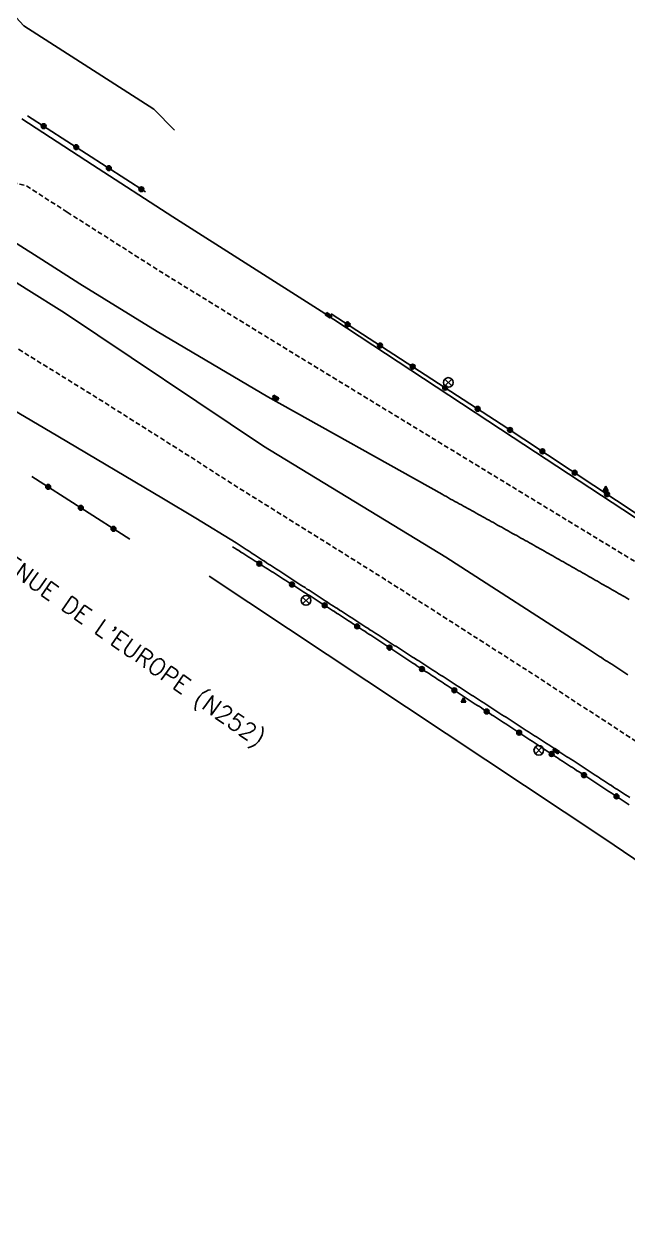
# Model space of a CAD drawing. Header units: millimetres. Extents: x 146603 to 147000, y 145000 to 146000.
# Drawn here: x 146710.5 to 146772.8, y 145455.9 to 145580.3 of the extents above; entities that cross this region are included whole.
import ezdxf
from ezdxf.enums import TextEntityAlignment as Align

# ---------------------------------------------------------------- set-up
doc = ezdxf.new("R2010")
doc.units = ezdxf.units.MM
doc.linetypes.add('DASHED', pattern=[0.75, 0.5, -0.25])
doc.layers.get('0').update_dxf_attribs({"linetype": 'CONTINUOUS'})
for name, color, linetype in [('W0001', 6, 'DASHED'), ('W0008', 7, 'CONTINUOUS'), ('W0302', 3, 'CONTINUOUS'), ('W0322', 7, 'CONTINUOUS'), ('W0400', 7, 'CONTINUOUS'), ('W0469', 7, 'CONTINUOUS'), ('W0851', 7, 'CONTINUOUS'), ('W0989', 7, 'CONTINUOUS')]:
    doc.layers.add(name, color=color, linetype=linetype)
doc.styles.get("Standard").update_dxf_attribs({"font": 'romans.shx', "width": 0.85})

# ---------------------------------------------------------------- blocks, each defined once
blk = doc.blocks.new('t322o')
at = {"color": 0, "linetype": 'Continuous'}
for radius in [0.25, 0.15]:
    blk.add_circle((0, 0), radius, dxfattribs=at)
blk = doc.blocks.new('T400')
for p, q in [((-0.15, 0.3), (0.15, 0.3)), ((-0.15, -0.25), (-0.15, 0.3)), ((-0.15, 0.15), (0.15, 0.15)), ((-0.15, 0), (0.15, 0)), ((0.15, 0.3), (0.15, -0.25)), ((-0.15, -0.15), (0.15, -0.15)), ((-0.15, -0.25), (-0.15, -0.3)), ((-0.15, -0.3), (0.15, -0.3)), ((0.15, -0.3), (0.15, -0.25))]:
    blk.add_line(p, q)
blk = doc.blocks.new('T851')
for p, q in [((-0.25, -0.15), (0, 0.32)), ((0, 0.32), (0.25, -0.15)), ((-0.25, -0.15), (0.25, -0.15))]:
    blk.add_line(p, q)
for major_axis in [(-0.106, 0.106), (-0.0354, 0.0354), (-0.0236, 0.0236)]:
    blk.add_ellipse((0, 0), major_axis=major_axis, ratio=1, start_param=3.926991, end_param=10.210176)
blk = doc.blocks.new('T469')
at = {"color": 0, "linetype": 'Continuous', "flags": 128}
for points in [[(-0.35, 0.35), (0.35, -0.35)], [(-0.35, -0.35), (0.35, 0.35)]]:
    blk.add_lwpolyline(points, dxfattribs=at)
at = {"color": 0, "linetype": 'Continuous'}
blk.add_circle((0, 0), 0.5, dxfattribs=at)

msp = doc.modelspace()

# ---------------------------------------------------------------- linework, layer by layer
at = {"layer": 'W0001', "flags": 128}
for points in [[(146714.9, 145560.92), (146710.6, 145563.69), (146701.28, 145565.65), (146696.88, 145568.55), (146694.65, 145570.55), (146693.11, 145572.46), (146691.75, 145574.07), (146688.75, 145578.33)], [(146714.9, 145560.92), (146724.94, 145554.52), (146735.19, 145548.21), (146738.35, 145546.27), (146761.41, 145532.19), (146774.7, 145524.09), (146784.8, 145517.78), (146792.59, 145512.64), (146802.53, 145505.46), (146810.69, 145499.32), (146818.86, 145493.13), (146826.23, 145487.66), (146834.69, 145481.59), (146880.26, 145448.49), (146904.77, 145430.26), (146927.27, 145413.09), (146944.16, 145399.93), (146958.38, 145388.56), (146973.74, 145376.12), (146987.79, 145364.62), (146999.88, 145354.6), (147000, 145354.47)], [(146707.97, 145547.94), (146718.01, 145541.72), (146727.45, 145535.75), (146731.66, 145533.03), (146747.75, 145522.96), (146762.31, 145513.63), (146780.42, 145501.8), (146803.62, 145486.04), (146821.35, 145473.88), (146838.75, 145461.58), (146858.15, 145447.62), (146875.23, 145435.06), (146889.27, 145424.64), (146903.97, 145413.6), (146918.15, 145402.7), (146933.24, 145390.94), (146951.24, 145376.69), (146968.38, 145362.75), (146981.19, 145352.26), (146988.79, 145345.98), (146998.14, 145339.83), (147000, 145338.11)]]:
    msp.add_lwpolyline(points, dxfattribs=at)
at = {"layer": 'W0008', "flags": 128}
for points in [[(146710.23, 145570.56), (146717.51, 145565.82)], [(146698.01, 145565.1), (146712.29, 145556.03)], [(146717.51, 145565.82), (146725.79, 145560.43), (146741.09, 145550.69), (146760.9, 145537.66), (146774.52, 145528.69)], [(146710.67, 145553), (146710.67, 145553), (146698.49, 145560.68)], [(146772.87, 145520.93), (146772.65, 145521.05), (146772.43, 145521.18), (146772.22, 145521.3), (146772, 145521.43), (146771.78, 145521.55), (146771.56, 145521.68), (146771.34, 145521.8), (146771.13, 145521.93), (146770.91, 145522.05), (146770.69, 145522.18), (146770.47, 145522.3), (146770.25, 145522.43), (146770.03, 145522.55), (146769.82, 145522.68), (146769.6, 145522.8), (146769.38, 145522.93), (146769.16, 145523.05), (146768.94, 145523.18), (146768.72, 145523.3), (146768.5, 145523.43), (146768.29, 145523.55), (146768.07, 145523.67), (146767.85, 145523.8), (146767.63, 145523.92), (146767.41, 145524.05), (146767.19, 145524.17), (146766.98, 145524.3), (146766.76, 145524.42), (146766.54, 145524.54), (146766.32, 145524.67), (146766.1, 145524.79), (146765.88, 145524.92), (146765.66, 145525.04), (146765.44, 145525.16), (146765.23, 145525.29), (146765.01, 145525.41), (146764.79, 145525.54), (146764.57, 145525.66), (146764.35, 145525.78), (146764.13, 145525.91), (146763.91, 145526.03), (146763.69, 145526.15), (146763.47, 145526.28), (146763.25, 145526.4), (146763.03, 145526.52), (146762.82, 145526.65), (146762.6, 145526.77), (146762.38, 145526.89), (146762.16, 145527.02), (146761.94, 145527.14), (146761.72, 145527.26), (146761.5, 145527.39), (146761.28, 145527.51), (146761.06, 145527.63), (146760.84, 145527.75), (146760.62, 145527.88), (146760.4, 145528), (146760.18, 145528.12), (146759.96, 145528.25), (146759.74, 145528.37), (146759.52, 145528.49), (146759.3, 145528.61), (146759.09, 145528.73), (146758.87, 145528.86), (146758.65, 145528.98), (146758.43, 145529.1), (146758.21, 145529.22), (146757.99, 145529.35), (146757.77, 145529.47), (146757.55, 145529.59), (146757.33, 145529.71), (146757.11, 145529.83), (146756.89, 145529.96), (146756.67, 145530.08), (146756.45, 145530.2), (146756.23, 145530.32), (146756.01, 145530.44), (146755.79, 145530.56), (146755.57, 145530.69), (146755.35, 145530.81), (146755.13, 145530.93), (146754.91, 145531.05), (146754.69, 145531.17), (146754.46, 145531.29), (146754.24, 145531.41), (146754.02, 145531.54), (146753.8, 145531.66), (146753.58, 145531.78), (146735.61, 145541.86), (146724.19, 145548.59), (146716.21, 145553.53), (146712.29, 145556.03)], [(146710.67, 145553), (146714.62, 145550.51), (146735.16, 145536.76), (146753.96, 145525.28), (146768.57, 145515.86), (146768.78, 145515.72), (146768.99, 145515.58), (146769.2, 145515.45), (146769.4, 145515.31), (146769.61, 145515.18), (146769.82, 145515.04), (146770.03, 145514.91), (146770.24, 145514.77), (146770.45, 145514.63), (146770.66, 145514.5), (146770.87, 145514.36), (146771.08, 145514.23), (146771.29, 145514.09), (146771.5, 145513.95), (146771.71, 145513.82), (146771.91, 145513.68), (146772.12, 145513.55), (146772.33, 145513.41), (146772.54, 145513.27), (146772.75, 145513.14)], [(146772.94, 145500.46), (146772.73, 145500.59), (146772.52, 145500.73), (146772.31, 145500.87), (146772.1, 145501), (146771.89, 145501.14), (146771.68, 145501.28), (146771.48, 145501.41), (146771.27, 145501.55), (146771.06, 145501.69), (146770.85, 145501.82), (146770.64, 145501.96), (146770.43, 145502.1), (146770.22, 145502.23), (146770.01, 145502.37), (146769.81, 145502.51), (146769.6, 145502.64), (146769.39, 145502.78), (146769.18, 145502.92), (146768.97, 145503.05), (146768.76, 145503.19), (146768.55, 145503.32), (146768.34, 145503.46), (146768.13, 145503.6), (146767.92, 145503.73), (146767.72, 145503.87), (146767.51, 145504), (146767.3, 145504.14), (146767.09, 145504.28), (146766.88, 145504.41), (146766.67, 145504.55), (146766.46, 145504.68), (146766.25, 145504.82), (146766.04, 145504.95), (146765.83, 145505.09), (146765.62, 145505.23), (146765.41, 145505.36), (146765.2, 145505.5), (146765, 145505.63), (146764.79, 145505.77), (146764.58, 145505.9), (146764.37, 145506.04), (146764.16, 145506.18), (146763.95, 145506.31), (146763.74, 145506.45), (146763.53, 145506.58), (146763.32, 145506.72), (146763.11, 145506.85), (146762.9, 145506.99), (146762.69, 145507.12), (146762.48, 145507.26), (146762.27, 145507.39), (146762.06, 145507.53), (146761.85, 145507.67), (146761.64, 145507.8), (146761.44, 145507.94), (146761.23, 145508.07), (146761.02, 145508.21), (146760.81, 145508.34), (146760.6, 145508.48), (146760.39, 145508.61), (146760.18, 145508.75), (146759.97, 145508.88), (146759.76, 145509.02), (146759.55, 145509.15), (146759.34, 145509.29), (146759.13, 145509.43), (146758.92, 145509.56), (146758.71, 145509.7), (146758.5, 145509.83), (146758.29, 145509.97), (146758.08, 145510.1), (146757.87, 145510.24), (146757.66, 145510.37), (146757.45, 145510.51), (146757.25, 145510.64), (146757.04, 145510.78), (146756.83, 145510.92), (146756.62, 145511.05), (146756.41, 145511.19), (146756.2, 145511.32), (146755.99, 145511.46), (146755.78, 145511.59), (146755.57, 145511.73), (146755.36, 145511.86), (146755.15, 145512), (146754.94, 145512.13), (146754.73, 145512.27), (146754.52, 145512.4), (146754.31, 145512.54), (146754.1, 145512.68), (146753.89, 145512.81), (146753.68, 145512.95), (146753.47, 145513.08), (146753.26, 145513.22), (146753.06, 145513.35), (146752.85, 145513.49), (146752.64, 145513.62), (146752.43, 145513.76), (146752.22, 145513.89), (146752.01, 145514.03), (146751.8, 145514.16), (146751.59, 145514.3), (146751.38, 145514.43), (146751.17, 145514.57), (146750.96, 145514.7), (146750.75, 145514.84), (146750.54, 145514.97), (146750.33, 145515.11), (146750.12, 145515.24), (146749.91, 145515.37), (146749.7, 145515.51), (146749.49, 145515.64), (146749.28, 145515.78), (146749.07, 145515.91), (146748.86, 145516.05), (146748.65, 145516.18), (146748.44, 145516.32), (146748.23, 145516.45), (146748.02, 145516.59), (146747.81, 145516.72), (146747.6, 145516.86), (146747.39, 145516.99), (146747.18, 145517.13), (146746.97, 145517.26), (146746.76, 145517.4), (146746.55, 145517.53), (146746.34, 145517.67), (146746.13, 145517.8), (146745.92, 145517.94), (146745.71, 145518.07), (146745.5, 145518.21), (146745.29, 145518.34), (146745.09, 145518.48), (146744.88, 145518.61), (146744.67, 145518.75), (146744.46, 145518.88), (146744.25, 145519.02), (146744.04, 145519.16), (146743.83, 145519.29), (146743.62, 145519.43), (146743.41, 145519.56), (146743.2, 145519.7), (146742.99, 145519.83), (146742.78, 145519.97), (146742.57, 145520.1), (146742.36, 145520.24), (146742.15, 145520.37), (146741.94, 145520.51), (146741.74, 145520.65), (146741.53, 145520.78), (146741.32, 145520.92), (146741.11, 145521.05), (146740.9, 145521.19), (146740.69, 145521.32), (146740.48, 145521.46), (146740.27, 145521.59), (146740.06, 145521.73), (146739.85, 145521.87), (146739.64, 145522), (146739.44, 145522.14), (146739.23, 145522.27), (146739.02, 145522.41), (146738.81, 145522.55), (146738.6, 145522.68), (146738.39, 145522.82), (146738.18, 145522.95), (146737.97, 145523.09), (146737.76, 145523.22), (146737.55, 145523.36), (146737.35, 145523.5), (146737.14, 145523.63), (146736.93, 145523.77), (146736.72, 145523.9), (146736.51, 145524.04), (146736.3, 145524.18), (146736.09, 145524.31), (146735.88, 145524.45), (146735.67, 145524.58), (146735.47, 145524.72), (146735.26, 145524.86), (146735.05, 145524.99), (146734.84, 145525.13), (146734.63, 145525.26), (146734.42, 145525.4), (146734.21, 145525.54), (146734, 145525.67), (146733.8, 145525.81), (146733.59, 145525.95), (146733.38, 145526.08), (146733.17, 145526.22), (146732.96, 145526.35), (146732.75, 145526.49), (146732.54, 145526.63), (146732.34, 145526.76), (146728.16, 145529.3), (146724.84, 145531.33), (146713.93, 145537.8), (146705.27, 145542.87)]]:
    msp.add_lwpolyline(points, dxfattribs=at)
at = {"layer": 'W0302', "flags": 128}
for points in [[(146688.62, 145657.39), (146685.79, 145630.12), (146686.18, 145619.43), (146686.46, 145610.49), (146689.66, 145603.14), (146699.13, 145592.47), (146710.43, 145580.16), (146723.84, 145571.55), (146725.98, 145569.38)], [(146808.58, 145470.26), (146770.27, 145496.27), (146729.54, 145523.34)]]:
    msp.add_lwpolyline(points, dxfattribs=at)
at = {"layer": 'W0322', "flags": 128}
for points in [[(146710.79, 145570.88), (146722.98, 145563.01)], [(146742.15, 145550.42), (146759.67, 145539.04), (146776.37, 145527.97)], [(146711.26, 145533.63), (146721.36, 145527.14)], [(146772.89, 145499.72), (146772.69, 145499.86), (146772.48, 145499.99), (146772.27, 145500.13), (146772.06, 145500.26), (146771.85, 145500.4), (146771.64, 145500.54), (146771.43, 145500.67), (146771.22, 145500.81), (146771.01, 145500.95), (146770.8, 145501.09), (146770.59, 145501.22), (146770.38, 145501.36), (146770.18, 145501.5), (146769.97, 145501.63), (146769.76, 145501.77), (146769.55, 145501.91), (146769.34, 145502.04), (146769.13, 145502.18), (146768.92, 145502.32), (146768.71, 145502.45), (146768.5, 145502.59), (146768.29, 145502.73), (146768.08, 145502.86), (146767.88, 145503), (146767.67, 145503.14), (146767.46, 145503.27), (146767.25, 145503.41), (146767.04, 145503.55), (146766.83, 145503.68), (146766.62, 145503.82), (146766.41, 145503.96), (146766.2, 145504.09), (146765.99, 145504.23), (146765.78, 145504.37), (146765.58, 145504.5), (146765.37, 145504.64), (146765.16, 145504.78), (146764.95, 145504.92), (146764.74, 145505.05), (146764.53, 145505.19), (146764.32, 145505.33), (146764.11, 145505.46), (146763.9, 145505.6), (146763.69, 145505.74), (146763.49, 145505.87), (146763.28, 145506.01), (146763.07, 145506.15), (146762.86, 145506.28), (146762.65, 145506.42), (146762.44, 145506.56), (146762.23, 145506.7), (146762.02, 145506.83), (146761.81, 145506.97), (146761.6, 145507.11), (146761.4, 145507.24), (146761.19, 145507.38), (146760.98, 145507.52), (146760.77, 145507.65), (146760.56, 145507.79), (146760.35, 145507.93), (146760.14, 145508.07), (146759.93, 145508.2), (146759.72, 145508.34), (146759.51, 145508.48), (146759.31, 145508.61), (146759.1, 145508.75), (146758.89, 145508.89), (146758.68, 145509.02), (146758.47, 145509.16), (146758.26, 145509.3), (146758.05, 145509.44), (146757.84, 145509.57), (146757.63, 145509.71), (146757.43, 145509.85), (146757.22, 145509.98), (146757.01, 145510.12), (146756.8, 145510.26), (146756.59, 145510.39), (146756.38, 145510.53), (146756.17, 145510.67), (146755.96, 145510.81), (146755.75, 145510.94), (146755.54, 145511.08), (146755.34, 145511.22), (146755.13, 145511.35), (146754.92, 145511.49), (146754.71, 145511.63), (146754.5, 145511.76), (146754.3, 145511.9), (146754.09, 145512.03), (146753.88, 145512.17), (146753.68, 145512.31), (146753.47, 145512.44), (146753.26, 145512.58), (146753.05, 145512.72), (146752.85, 145512.85), (146752.64, 145512.99), (146752.43, 145513.13), (146752.23, 145513.26), (146752.02, 145513.4), (146751.81, 145513.53), (146751.61, 145513.67), (146751.4, 145513.81), (146751.19, 145513.94), (146750.98, 145514.08), (146750.78, 145514.22), (146750.57, 145514.35), (146750.36, 145514.49), (146750.16, 145514.63), (146749.95, 145514.76), (146749.74, 145514.9), (146749.54, 145515.04), (146749.33, 145515.17), (146749.12, 145515.31), (146748.92, 145515.45), (146748.71, 145515.58), (146748.5, 145515.72), (146748.29, 145515.86), (146748.09, 145515.99), (146747.88, 145516.13), (146747.67, 145516.27), (146747.47, 145516.4), (146747.26, 145516.54), (146747.05, 145516.67), (146746.84, 145516.81), (146746.64, 145516.95), (146746.43, 145517.08), (146746.22, 145517.22), (146746.01, 145517.35), (146745.81, 145517.49), (146745.6, 145517.63), (146745.39, 145517.76), (146745.18, 145517.9), (146744.98, 145518.03), (146744.77, 145518.17), (146744.56, 145518.3), (146744.35, 145518.44), (146744.15, 145518.58), (146743.94, 145518.71), (146743.73, 145518.85), (146743.52, 145518.98), (146743.31, 145519.12), (146743.11, 145519.25), (146742.9, 145519.39), (146742.69, 145519.52), (146742.48, 145519.66), (146742.27, 145519.79), (146742.06, 145519.93), (146741.85, 145520.06), (146741.64, 145520.2), (146741.43, 145520.33), (146741.22, 145520.47), (146741.01, 145520.6), (146740.8, 145520.74), (146740.59, 145520.87), (146740.38, 145521.01), (146740.17, 145521.14), (146739.96, 145521.28), (146739.75, 145521.41), (146739.54, 145521.55), (146739.33, 145521.68), (146739.12, 145521.81), (146738.91, 145521.95), (146738.7, 145522.08), (146738.49, 145522.22), (146738.28, 145522.35), (146738.07, 145522.49), (146737.86, 145522.62), (146737.65, 145522.75), (146737.44, 145522.89), (146737.23, 145523.02), (146737.02, 145523.16), (146736.81, 145523.29), (146736.6, 145523.42), (146736.39, 145523.56), (146736.18, 145523.69), (146735.97, 145523.82), (146735.76, 145523.96), (146735.55, 145524.09), (146735.34, 145524.23), (146735.13, 145524.36), (146734.92, 145524.49), (146734.71, 145524.63), (146734.5, 145524.76), (146734.29, 145524.89), (146734.08, 145525.02), (146733.87, 145525.16), (146733.65, 145525.29), (146733.44, 145525.42), (146733.23, 145525.56), (146733.02, 145525.69), (146732.81, 145525.82), (146732.6, 145525.96), (146732.39, 145526.09), (146732.18, 145526.22), (146731.97, 145526.35)]]:
    msp.add_lwpolyline(points, dxfattribs=at)

# ---------------------------------------------------------------- block references
at = {"layer": 'W0322'}
for p, rotation in [((146712.47, 145569.8), 327.1402406281993), ((146715.83, 145567.63), 327.1402406281993), ((146719.19, 145565.46), 327.1402406281993), ((146722.55, 145563.29), 327.1402406281993), ((146743.83, 145549.33), 326.9765652345258), ((146747.18, 145547.15), 326.9765652345258), ((146750.54, 145544.97), 326.9765652345258), ((146753.89, 145542.79), 326.9765652345258), ((146757.25, 145540.61), 326.9765652345258), ((146760.59, 145538.43), 326.4657346083907), ((146763.93, 145536.22), 326.4657346083907), ((146767.26, 145534.01), 326.4657346083907), ((146712.94, 145532.55), 327.2979881289385), ((146770.6, 145531.8), 326.4657346083907), ((146716.31, 145530.38), 327.2979881289385), ((146719.67, 145528.22), 327.2979881289385), ((146734.72, 145524.62), 147.6635606018141), ((146738.09, 145522.47), 147.4294276176039), ((146741.46, 145520.31), 147.195296107181), ((146744.82, 145518.14), 146.8728048541565), ((146748.16, 145515.95), 146.6238071679), ((146751.5, 145513.74), 146.572730126633), ((146754.84, 145511.54), 146.7195738201131), ((146758.18, 145509.35), 146.7489802373168), ((146761.53, 145507.16), 146.7612549946841), ((146764.88, 145504.96), 146.7800133713824), ((146768.22, 145502.77), 146.8052553592728), ((146771.57, 145500.58), 146.8369809504001)]:
    msp.add_blockref('t322o', p, dxfattribs=dict(at, rotation=rotation))
at = {"layer": 'W0400'}
for p, rotation in [((146741.86, 145550.27), 56.65855268705719), ((146736.4, 145541.75), 60.71285657056293), ((146765.35, 145505.26), 235.4676142449381)]:
    msp.add_blockref('T400', p, dxfattribs=dict(at, rotation=rotation))
at = {"layer": 'W0469'}
for p in [(146754.22, 145543.33), (146739.54, 145520.82), (146763.56, 145505.34)]:
    msp.add_blockref('T469', p, dxfattribs=at)
at = {"layer": 'W0851'}
for p in [(146770.46, 145532.29), (146755.79, 145510.45)]:
    msp.add_blockref('T851', p, dxfattribs=at)

# ---------------------------------------------------------------- texts
at = {"layer": 'W0989'}
msp.add_text("AVENUE DE L'EUROPE (N252)", height=1.75, rotation=324.8069, dxfattribs=at).set_placement((146720.66, 145516.31), align=Align.MIDDLE)

doc.saveas('drawing.dxf')
